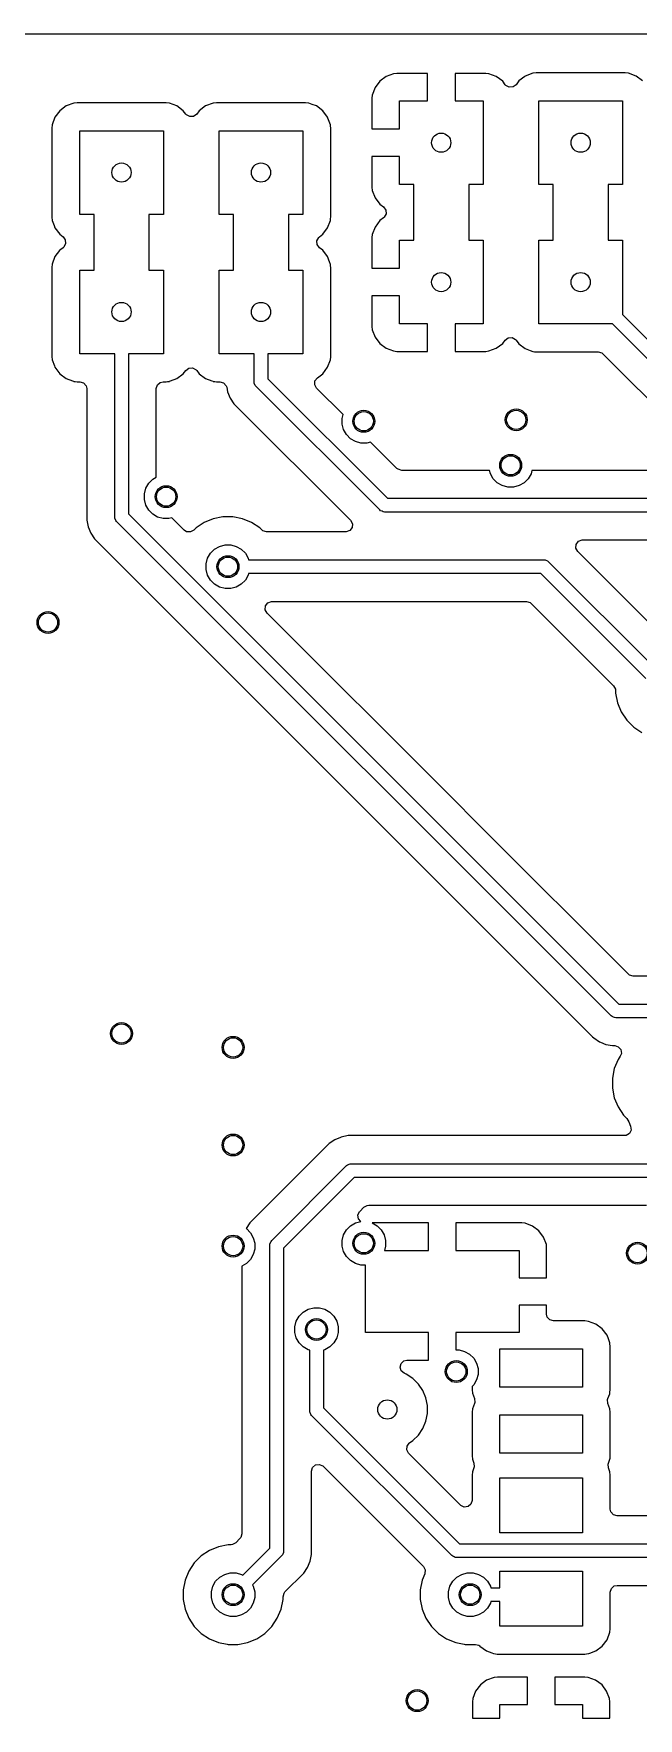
# Model space of a CAD drawing. Header units: inches. Extents: x -2.18 to 1.8, y 0.44 to 2.81.
# Drawn here: x -1.533 to -1.099, y 1.606 to 2.815 of the extents above; entities that cross this region are included whole.
import ezdxf

# ---------------------------------------------------------------- set-up
doc = ezdxf.new("R2010")
doc.units = ezdxf.units.IN
doc.header["$MEASUREMENT"] = 0
doc.layers.add('BLACK', color=250, linetype='CONTINUOUS')

msp = doc.modelspace()

# ---------------------------------------------------------------- linework, layer by layer
at = {"layer": 'BLACK', "linetype": 'CONTINUOUS'}
for p, q in [((-2.1747, 2.8146), (0.9998, 2.8146)), ((-1.2849, 2.7805), (-1.2882, 2.7759)), ((-1.2849, 2.7805), (-1.2849, 2.7805)), ((-1.2803, 2.7839), (-1.2849, 2.7805)), ((-1.275, 2.7859), (-1.2803, 2.7839)), ((-1.2803, 2.7839), (-1.2803, 2.7839)), ((-1.2727, 2.7861), (-1.275, 2.7859)), ((-1.275, 2.7859), (-1.275, 2.7859)), ((-1.2506, 2.7861), (-1.2727, 2.7861)), ((-1.2506, 2.7664), (-1.2506, 2.7861)), ((-1.2089, 2.7861), (-1.2309, 2.7861)), ((-1.2309, 2.7861), (-1.2309, 2.7664)), ((-1.2066, 2.7859), (-1.2089, 2.7861)), ((-1.2013, 2.7839), (-1.2066, 2.7859)), ((-1.2066, 2.7859), (-1.2066, 2.7859)), ((-1.1967, 2.7805), (-1.2013, 2.7839)), ((-1.2013, 2.7839), (-1.2013, 2.7839)), ((-1.1949, 2.778), (-1.1967, 2.7805)), ((-1.1851, 2.7807), (-1.1871, 2.778)), ((-1.1809, 2.7839), (-1.1851, 2.7807)), ((-1.1851, 2.7807), (-1.1851, 2.7807)), ((-1.1851, 2.7807), (-1.1851, 2.7807)), ((-1.1805, 2.7842), (-1.1809, 2.7839)), ((-1.1751, 2.7862), (-1.1805, 2.7842)), ((-1.1727, 2.7864), (-1.1751, 2.7862)), ((-1.1751, 2.7862), (-1.1751, 2.7862)), ((-1.1089, 2.7864), (-1.1727, 2.7864)), ((-1.1727, 2.7864), (-1.1727, 2.7864)), ((-1.1065, 2.7862), (-1.1089, 2.7864)), ((-1.1089, 2.7864), (-1.1089, 2.7864)), ((-1.1011, 2.7842), (-1.1065, 2.7862)), ((-1.0965, 2.7807), (-1.1011, 2.7842)), ((-1.2902, 2.7706), (-1.2905, 2.7683)), ((-1.2905, 2.7683), (-1.2905, 2.7463)), ((-1.2882, 2.7759), (-1.2902, 2.7706)), ((-1.2902, 2.7706), (-1.2902, 2.7706)), ((-1.2882, 2.7759), (-1.2882, 2.7759)), ((-1.1944, 2.7775), (-1.1949, 2.778)), ((-1.192, 2.7762), (-1.1944, 2.7775)), ((-1.1893, 2.7764), (-1.192, 2.7762)), ((-1.1871, 2.778), (-1.1893, 2.7764)), ((-1.5143, 2.7593), (-1.5178, 2.7547)), ((-1.5097, 2.7628), (-1.5143, 2.7593)), ((-1.5043, 2.7648), (-1.5097, 2.7628)), ((-1.5019, 2.765), (-1.5043, 2.7648)), ((-1.5043, 2.7648), (-1.5043, 2.7648)), ((-1.4381, 2.765), (-1.5019, 2.765)), ((-1.5019, 2.765), (-1.5019, 2.765)), ((-1.4357, 2.7648), (-1.4381, 2.765)), ((-1.4381, 2.765), (-1.4381, 2.765)), ((-1.4303, 2.7628), (-1.4357, 2.7648)), ((-1.4257, 2.7593), (-1.4303, 2.7628)), ((-1.4239, 2.7569), (-1.4257, 2.7593)), ((-1.4257, 2.7593), (-1.4257, 2.7593)), ((-1.4257, 2.7593), (-1.4257, 2.7593)), ((-1.4235, 2.7564), (-1.4239, 2.7569)), ((-1.421, 2.7551), (-1.4235, 2.7564)), ((-1.4183, 2.7553), (-1.421, 2.7551)), ((-1.4161, 2.7569), (-1.4183, 2.7553)), ((-1.4143, 2.7593), (-1.4161, 2.7569)), ((-1.4097, 2.7628), (-1.4143, 2.7593)), ((-1.4043, 2.7648), (-1.4097, 2.7628)), ((-1.4019, 2.765), (-1.4043, 2.7648)), ((-1.4043, 2.7648), (-1.4043, 2.7648)), ((-1.3381, 2.765), (-1.4019, 2.765)), ((-1.4019, 2.765), (-1.4019, 2.765)), ((-1.3357, 2.7648), (-1.3381, 2.765)), ((-1.3381, 2.765), (-1.3381, 2.765)), ((-1.3333, 2.7639), (-1.3357, 2.7648)), ((-1.3303, 2.7628), (-1.3333, 2.7639)), ((-1.3257, 2.7593), (-1.3303, 2.7628)), ((-1.3222, 2.7547), (-1.3257, 2.7593)), ((-1.2708, 2.7463), (-1.2708, 2.7664)), ((-1.2708, 2.7664), (-1.2506, 2.7664)), ((-1.2309, 2.7664), (-1.2108, 2.7664)), ((-1.2108, 2.7664), (-1.2108, 2.7064)), ((-1.1708, 2.7064), (-1.1708, 2.7664)), ((-1.1708, 2.7664), (-1.1108, 2.7664)), ((-1.1108, 2.7664), (-1.1108, 2.7064)), ((-1.5198, 2.7493), (-1.52, 2.7469)), ((-1.52, 2.7469), (-1.52, 2.6831)), ((-1.5178, 2.7547), (-1.5198, 2.7493)), ((-1.5198, 2.7493), (-1.5198, 2.7493)), ((-1.5, 2.685), (-1.5, 2.745)), ((-1.5, 2.745), (-1.44, 2.745)), ((-1.44, 2.745), (-1.44, 2.685)), ((-1.4, 2.685), (-1.4, 2.745)), ((-1.4, 2.745), (-1.34, 2.745)), ((-1.34, 2.745), (-1.34, 2.685)), ((-1.322, 2.7539), (-1.3222, 2.7547)), ((-1.3207, 2.7504), (-1.322, 2.7539)), ((-1.3202, 2.7493), (-1.3207, 2.7504)), ((-1.3201, 2.7484), (-1.3202, 2.7493)), ((-1.32, 2.7469), (-1.3201, 2.7484)), ((-1.32, 2.6831), (-1.32, 2.7469)), ((-1.32, 2.7469), (-1.32, 2.7469)), ((-1.2905, 2.7463), (-1.2708, 2.7463)), ((-1.2905, 2.7266), (-1.2905, 2.7045)), ((-1.2708, 2.7266), (-1.2905, 2.7266)), ((-1.2708, 2.7064), (-1.2708, 2.7266)), ((-1.2905, 2.7045), (-1.2902, 2.7022)), ((-1.2902, 2.7022), (-1.2902, 2.7022)), ((-1.2902, 2.7022), (-1.2882, 2.6969)), ((-1.2882, 2.6969), (-1.2882, 2.6969)), ((-1.2882, 2.6969), (-1.2849, 2.6924)), ((-1.2605, 2.7064), (-1.2708, 2.7064)), ((-1.2605, 2.6664), (-1.2605, 2.7064)), ((-1.2108, 2.7064), (-1.2211, 2.7064)), ((-1.2211, 2.7064), (-1.2211, 2.6664)), ((-1.1605, 2.7064), (-1.1708, 2.7064)), ((-1.1605, 2.6664), (-1.1605, 2.7064)), ((-1.1108, 2.7064), (-1.1211, 2.7064)), ((-1.1211, 2.7064), (-1.1211, 2.6664)), ((-1.52, 2.6831), (-1.5198, 2.6807)), ((-1.4897, 2.685), (-1.5, 2.685)), ((-1.4897, 2.645), (-1.4897, 2.685)), ((-1.44, 2.685), (-1.4503, 2.685)), ((-1.4503, 2.685), (-1.4503, 2.645)), ((-1.3897, 2.685), (-1.4, 2.685)), ((-1.3897, 2.645), (-1.3897, 2.685)), ((-1.34, 2.685), (-1.3503, 2.685)), ((-1.3503, 2.685), (-1.3503, 2.645)), ((-1.3201, 2.682), (-1.32, 2.6831)), ((-1.32, 2.6831), (-1.32, 2.6831)), ((-1.2849, 2.6924), (-1.2821, 2.6903)), ((-1.2821, 2.6825), (-1.2849, 2.6805)), ((-1.2821, 2.6903), (-1.2805, 2.6881)), ((-1.2816, 2.683), (-1.2821, 2.6825)), ((-1.2803, 2.6854), (-1.2816, 2.683)), ((-1.2805, 2.6881), (-1.2803, 2.6854)), ((-1.5198, 2.6807), (-1.5198, 2.6807)), ((-1.5198, 2.6807), (-1.5184, 2.6771)), ((-1.5184, 2.6771), (-1.5178, 2.6753)), ((-1.5178, 2.6753), (-1.5143, 2.6707)), ((-1.5143, 2.6707), (-1.5119, 2.6689)), ((-1.3281, 2.6689), (-1.3257, 2.6707)), ((-1.3257, 2.6707), (-1.3222, 2.6753)), ((-1.3222, 2.6753), (-1.3202, 2.6807)), ((-1.3202, 2.6807), (-1.3201, 2.682)), ((-1.2902, 2.6706), (-1.2905, 2.6683)), ((-1.2882, 2.6759), (-1.2902, 2.6706)), ((-1.2902, 2.6706), (-1.2902, 2.6706)), ((-1.2849, 2.6805), (-1.2882, 2.6759)), ((-1.2882, 2.6759), (-1.2882, 2.6759)), ((-1.5145, 2.659), (-1.5178, 2.6547)), ((-1.5143, 2.6593), (-1.5145, 2.659)), ((-1.5119, 2.6611), (-1.5143, 2.6593)), ((-1.5143, 2.6593), (-1.5143, 2.6593)), ((-1.5119, 2.6689), (-1.5103, 2.6667)), ((-1.5114, 2.6615), (-1.5119, 2.6611)), ((-1.5101, 2.664), (-1.5114, 2.6615)), ((-1.5103, 2.6667), (-1.5101, 2.664)), ((-1.3299, 2.666), (-1.3286, 2.6685)), ((-1.3297, 2.6633), (-1.3299, 2.666)), ((-1.3281, 2.6611), (-1.3297, 2.6633)), ((-1.3286, 2.6685), (-1.3281, 2.6689)), ((-1.3257, 2.6593), (-1.3281, 2.6611)), ((-1.3222, 2.6547), (-1.3257, 2.6593)), ((-1.3257, 2.6593), (-1.3257, 2.6593)), ((-1.2905, 2.6683), (-1.2905, 2.6463)), ((-1.2708, 2.6463), (-1.2708, 2.6664)), ((-1.2708, 2.6664), (-1.2605, 2.6664)), ((-1.2211, 2.6664), (-1.2108, 2.6664)), ((-1.2108, 2.6664), (-1.2108, 2.6064)), ((-1.1708, 2.6064), (-1.1708, 2.6664)), ((-1.1708, 2.6664), (-1.1605, 2.6664)), ((-1.1211, 2.6664), (-1.1108, 2.6664)), ((-1.1108, 2.6664), (-1.1108, 2.6131)), ((-1.5198, 2.6493), (-1.52, 2.6469)), ((-1.52, 2.6469), (-1.52, 2.5831)), ((-1.5178, 2.6547), (-1.5198, 2.6493)), ((-1.5198, 2.6493), (-1.5198, 2.6493)), ((-1.3219, 2.6537), (-1.3222, 2.6547)), ((-1.3204, 2.6496), (-1.3219, 2.6537)), ((-1.3202, 2.6493), (-1.3204, 2.6496)), ((-1.3201, 2.6481), (-1.3202, 2.6493)), ((-1.32, 2.6469), (-1.3201, 2.6481)), ((-1.32, 2.5831), (-1.32, 2.6469)), ((-1.32, 2.6469), (-1.32, 2.6469)), ((-1.2905, 2.6463), (-1.2708, 2.6463)), ((-1.5, 2.585), (-1.5, 2.645)), ((-1.5, 2.645), (-1.4897, 2.645)), ((-1.4503, 2.645), (-1.44, 2.645)), ((-1.44, 2.645), (-1.44, 2.585)), ((-1.4, 2.585), (-1.4, 2.645)), ((-1.4, 2.645), (-1.3897, 2.645)), ((-1.3503, 2.645), (-1.34, 2.645)), ((-1.34, 2.645), (-1.34, 2.585)), ((-1.2905, 2.6266), (-1.2905, 2.6045)), ((-1.2708, 2.6266), (-1.2905, 2.6266)), ((-1.2708, 2.6064), (-1.2708, 2.6266)), ((-1.1108, 2.6131), (-0.6447, 2.147)), ((-1.2905, 2.6045), (-1.2902, 2.6022)), ((-1.2902, 2.6022), (-1.2902, 2.6022)), ((-1.2902, 2.6022), (-1.2882, 2.5969)), ((-1.2506, 2.6064), (-1.2708, 2.6064)), ((-1.2506, 2.5867), (-1.2506, 2.6064)), ((-1.2108, 2.6064), (-1.2309, 2.6064)), ((-1.2309, 2.6064), (-1.2309, 2.5867)), ((-1.118, 2.6064), (-1.1708, 2.6064)), ((-0.6531, 2.1415), (-1.118, 2.6064)), ((-1.2882, 2.5969), (-1.2882, 2.5969)), ((-1.2882, 2.5969), (-1.2849, 2.5924)), ((-1.2849, 2.5924), (-1.2849, 2.5924)), ((-1.2849, 2.5924), (-1.2803, 2.589)), ((-1.2803, 2.589), (-1.2803, 2.589)), ((-1.2803, 2.589), (-1.275, 2.587)), ((-1.275, 2.587), (-1.275, 2.587)), ((-1.275, 2.587), (-1.2727, 2.5867)), ((-1.2727, 2.5867), (-1.2727, 2.5867)), ((-1.2727, 2.5867), (-1.2506, 2.5867)), ((-1.2309, 2.5867), (-1.2089, 2.5867)), ((-1.2089, 2.5867), (-1.2066, 2.587)), ((-1.2089, 2.5867), (-1.2089, 2.5867)), ((-1.2066, 2.587), (-1.2013, 2.589)), ((-1.2066, 2.587), (-1.2066, 2.587)), ((-1.2013, 2.589), (-1.1967, 2.5924)), ((-1.2013, 2.589), (-1.2013, 2.589)), ((-1.1967, 2.5924), (-1.1949, 2.5948)), ((-1.1967, 2.5924), (-1.1967, 2.5924)), ((-1.1949, 2.5948), (-1.1927, 2.5964)), ((-1.1927, 2.5964), (-1.19, 2.5966)), ((-1.19, 2.5966), (-1.1875, 2.5953)), ((-1.1875, 2.5953), (-1.1871, 2.5948)), ((-1.1871, 2.5948), (-1.1851, 2.5921)), ((-1.1851, 2.5921), (-1.1805, 2.5887)), ((-1.1805, 2.5887), (-1.177, 2.5874)), ((-1.177, 2.5874), (-1.1752, 2.5867)), ((-1.1752, 2.5867), (-1.1751, 2.5867)), ((-1.1751, 2.5867), (-1.174, 2.5865)), ((-1.174, 2.5865), (-1.1727, 2.5864)), ((-1.1727, 2.5864), (-1.1727, 2.5864)), ((-1.1727, 2.5864), (-1.1283, 2.5864)), ((-1.1283, 2.5864), (-1.1257, 2.5856)), ((-1.52, 2.5831), (-1.5198, 2.5807)), ((-1.5198, 2.5807), (-1.5198, 2.5807)), ((-1.5198, 2.5807), (-1.5181, 2.5763)), ((-1.5181, 2.5763), (-1.5178, 2.5753)), ((-1.5178, 2.5753), (-1.5143, 2.5707)), ((-1.4749, 2.585), (-1.5, 2.585)), ((-1.4749, 2.4682), (-1.4749, 2.585)), ((-1.44, 2.585), (-1.4651, 2.585)), ((-1.4651, 2.585), (-1.4651, 2.4702)), ((-1.4239, 2.5731), (-1.4217, 2.5747)), ((-1.4217, 2.5747), (-1.419, 2.5749)), ((-1.419, 2.5749), (-1.4165, 2.5736)), ((-1.3749, 2.585), (-1.4, 2.585)), ((-1.3749, 2.565), (-1.3749, 2.585)), ((-1.34, 2.585), (-1.3651, 2.585)), ((-1.3651, 2.585), (-1.3651, 2.567)), ((-1.3257, 2.5707), (-1.3222, 2.5753)), ((-1.3222, 2.5753), (-1.3202, 2.5807)), ((-1.3202, 2.5807), (-1.32, 2.5828)), ((-1.32, 2.5828), (-1.32, 2.5831)), ((-1.32, 2.5831), (-1.32, 2.5831)), ((-1.1257, 2.5856), (-1.1249, 2.585)), ((-1.1249, 2.585), (-1.0496, 2.5097)), ((-1.5143, 2.5707), (-1.5097, 2.5672)), ((-1.5097, 2.5672), (-1.5052, 2.5656)), ((-1.5052, 2.5656), (-1.5044, 2.5653)), ((-1.5044, 2.5653), (-1.5043, 2.5652)), ((-1.5043, 2.5652), (-1.5032, 2.5651)), ((-1.5032, 2.5651), (-1.5019, 2.565)), ((-1.5019, 2.565), (-1.5019, 2.565)), ((-1.5019, 2.565), (-1.4998, 2.565)), ((-1.4998, 2.565), (-1.4972, 2.5642)), ((-1.4972, 2.5642), (-1.4954, 2.5621)), ((-1.4954, 2.5621), (-1.4949, 2.5601)), ((-1.4451, 2.5601), (-1.4443, 2.5627)), ((-1.4443, 2.5627), (-1.4422, 2.5645)), ((-1.4422, 2.5645), (-1.4402, 2.565)), ((-1.4402, 2.565), (-1.4381, 2.565)), ((-1.4381, 2.565), (-1.437, 2.5651)), ((-1.4381, 2.565), (-1.4381, 2.565)), ((-1.437, 2.5651), (-1.4357, 2.5652)), ((-1.4357, 2.5652), (-1.4356, 2.5653)), ((-1.4356, 2.5653), (-1.4348, 2.5656)), ((-1.4348, 2.5656), (-1.4303, 2.5672)), ((-1.4303, 2.5672), (-1.4257, 2.5707)), ((-1.4257, 2.5707), (-1.4239, 2.5731)), ((-1.4165, 2.5736), (-1.4161, 2.5731)), ((-1.4161, 2.5731), (-1.4143, 2.5707)), ((-1.4143, 2.5707), (-1.4097, 2.5672)), ((-1.4097, 2.5672), (-1.4052, 2.5656)), ((-1.4052, 2.5656), (-1.4044, 2.5653)), ((-1.4044, 2.5653), (-1.4043, 2.5652)), ((-1.4043, 2.5652), (-1.4032, 2.5651)), ((-1.4032, 2.5651), (-1.4019, 2.565)), ((-1.4019, 2.565), (-1.4019, 2.565)), ((-1.4019, 2.565), (-1.3994, 2.565)), ((-1.3994, 2.565), (-1.3968, 2.5642)), ((-1.3968, 2.5642), (-1.395, 2.5621)), ((-1.395, 2.5621), (-1.3946, 2.5611)), ((-1.3748, 2.564), (-1.3749, 2.565)), ((-1.3741, 2.5623), (-1.3748, 2.564)), ((-1.3735, 2.5615), (-1.3741, 2.5623)), ((-1.3741, 2.5623), (-1.3741, 2.5623)), ((-1.3651, 2.567), (-1.2794, 2.4814)), ((-1.3315, 2.5628), (-1.3313, 2.5656)), ((-1.3301, 2.5604), (-1.3315, 2.5628)), ((-1.3313, 2.5656), (-1.3296, 2.5678)), ((-1.3296, 2.5678), (-1.3257, 2.5707)), ((-1.4949, 2.5601), (-1.4949, 2.4657)), ((-1.4451, 2.4965), (-1.4451, 2.5601)), ((-1.3946, 2.5611), (-1.394, 2.5577)), ((-1.394, 2.5577), (-1.394, 2.5577)), ((-1.394, 2.5577), (-1.3921, 2.5532)), ((-1.3921, 2.5532), (-1.3921, 2.5532)), ((-1.3921, 2.5532), (-1.3894, 2.5491)), ((-1.2849, 2.473), (-1.3735, 2.5615)), ((-1.3112, 2.5414), (-1.3301, 2.5604)), ((-1.3894, 2.5491), (-1.3894, 2.5491)), ((-1.3894, 2.5491), (-1.3058, 2.4656)), ((-1.3119, 2.5387), (-1.3112, 2.5414)), ((-1.3119, 2.5346), (-1.3119, 2.5387)), ((-1.3108, 2.5306), (-1.3119, 2.5346)), ((-1.3088, 2.527), (-1.3108, 2.5306)), ((-1.3059, 2.5241), (-1.3088, 2.527)), ((-1.3023, 2.5221), (-1.3059, 2.5241)), ((-1.2984, 2.521), (-1.3023, 2.5221)), ((-1.2942, 2.521), (-1.2984, 2.521)), ((-1.2915, 2.5217), (-1.2942, 2.521)), ((-1.2726, 2.5028), (-1.2915, 2.5217)), ((-1.2717, 2.5022), (-1.2726, 2.5028)), ((-1.2691, 2.5014), (-1.2717, 2.5022)), ((-1.2062, 2.5014), (-1.2691, 2.5014)), ((-1.2055, 2.499), (-1.2062, 2.5014)), ((-1.1758, 2.5014), (-1.1764, 2.499)), ((-1.0531, 2.5014), (-1.1758, 2.5014)), ((-1.4526, 2.4885), (-1.4505, 2.4921)), ((-1.4505, 2.4921), (-1.4476, 2.495)), ((-1.4476, 2.495), (-1.4451, 2.4965)), ((-1.2035, 2.4954), (-1.2055, 2.499)), ((-1.2006, 2.4925), (-1.2035, 2.4954)), ((-1.197, 2.4905), (-1.2006, 2.4925)), ((-1.193, 2.4894), (-1.197, 2.4905)), ((-1.1889, 2.4894), (-1.193, 2.4894)), ((-1.185, 2.4905), (-1.1889, 2.4894)), ((-1.1814, 2.4925), (-1.185, 2.4905)), ((-1.1785, 2.4954), (-1.1814, 2.4925)), ((-1.1764, 2.499), (-1.1785, 2.4954)), ((-1.4536, 2.4845), (-1.4526, 2.4885)), ((-1.4536, 2.4804), (-1.4536, 2.4845)), ((-1.4526, 2.4765), (-1.4536, 2.4804)), ((-1.2794, 2.4814), (-1.0487, 2.4814)), ((-1.4949, 2.4657), (-1.494, 2.4609)), ((-1.4748, 2.4672), (-1.4749, 2.4682)), ((-1.4741, 2.4654), (-1.4748, 2.4672)), ((-1.4735, 2.4647), (-1.4741, 2.4654)), ((-1.4741, 2.4654), (-1.4741, 2.4654)), ((-1.4651, 2.4702), (-1.1135, 2.1186)), ((-1.4505, 2.4729), (-1.4526, 2.4765)), ((-1.4476, 2.47), (-1.4505, 2.4729)), ((-1.4441, 2.4679), (-1.4476, 2.47)), ((-1.4401, 2.4669), (-1.4441, 2.4679)), ((-1.436, 2.4669), (-1.4401, 2.4669)), ((-1.434, 2.4674), (-1.436, 2.4669)), ((-1.425, 2.4585), (-1.434, 2.4674)), ((-1.4042, 2.4667), (-1.4107, 2.464)), ((-1.3973, 2.4681), (-1.4042, 2.4667)), ((-1.4042, 2.4667), (-1.4042, 2.4667)), ((-1.3902, 2.4681), (-1.3973, 2.4681)), ((-1.3973, 2.4681), (-1.3973, 2.4681)), ((-1.3833, 2.4667), (-1.3902, 2.4681)), ((-1.3902, 2.4681), (-1.3902, 2.4681)), ((-1.3768, 2.464), (-1.3833, 2.4667)), ((-1.3833, 2.4667), (-1.3833, 2.4667)), ((-1.3058, 2.4656), (-1.3045, 2.4631)), ((-1.2842, 2.4724), (-1.2849, 2.473)), ((-1.2832, 2.472), (-1.2842, 2.4724)), ((-1.2842, 2.4724), (-1.2842, 2.4724)), ((-1.2824, 2.4716), (-1.2832, 2.472)), ((-1.2815, 2.4715), (-1.2824, 2.4716)), ((-1.2824, 2.4716), (-1.2824, 2.4716)), ((-1.0508, 2.4715), (-1.2815, 2.4715)), ((-1.494, 2.4609), (-1.494, 2.4609)), ((-1.494, 2.4609), (-1.4921, 2.4564)), ((-1.4921, 2.4564), (-1.4921, 2.4564)), ((-1.4921, 2.4564), (-1.4894, 2.4523)), ((-1.119, 2.1102), (-1.4735, 2.4647)), ((-1.4233, 2.4574), (-1.425, 2.4585)), ((-1.4205, 2.4572), (-1.4233, 2.4574)), ((-1.4181, 2.4585), (-1.4205, 2.4572)), ((-1.4165, 2.4601), (-1.4181, 2.4585)), ((-1.4107, 2.464), (-1.4165, 2.4601)), ((-1.4165, 2.4601), (-1.4165, 2.4601)), ((-1.4107, 2.464), (-1.4107, 2.464)), ((-1.3709, 2.4601), (-1.3768, 2.464)), ((-1.3768, 2.464), (-1.3768, 2.464)), ((-1.3695, 2.4587), (-1.3709, 2.4601)), ((-1.3709, 2.4601), (-1.3709, 2.4601)), ((-1.3687, 2.458), (-1.3695, 2.4587)), ((-1.3661, 2.4572), (-1.3687, 2.458)), ((-1.3093, 2.4572), (-1.3661, 2.4572)), ((-1.3089, 2.4572), (-1.3093, 2.4572)), ((-1.3064, 2.4582), (-1.3089, 2.4572)), ((-1.3047, 2.4604), (-1.3064, 2.4582)), ((-1.3045, 2.4631), (-1.3047, 2.4604)), ((-1.4894, 2.4523), (-1.4894, 2.4523)), ((-1.4894, 2.4523), (-1.1349, 2.0978)), ((-1.4083, 2.4383), (-1.4062, 2.4419)), ((-1.4062, 2.4419), (-1.4033, 2.4448)), ((-1.4033, 2.4448), (-1.3998, 2.4468)), ((-1.3998, 2.4468), (-1.3958, 2.4479)), ((-1.3958, 2.4479), (-1.3917, 2.4479)), ((-1.3917, 2.4479), (-1.3877, 2.4468)), ((-1.3877, 2.4468), (-1.3842, 2.4448)), ((-1.3842, 2.4448), (-1.3812, 2.4419)), ((-1.3812, 2.4419), (-1.3792, 2.4383)), ((-1.1442, 2.4456), (-1.144, 2.4483)), ((-1.1429, 2.4432), (-1.1442, 2.4456)), ((-1.144, 2.4483), (-1.1424, 2.4505)), ((-1.0819, 2.3822), (-1.1429, 2.4432)), ((-1.1424, 2.4505), (-1.1398, 2.4515)), ((-1.1398, 2.4515), (-1.1395, 2.4515)), ((-1.1395, 2.4515), (-1.0611, 2.4515)), ((-1.4094, 2.4343), (-1.4083, 2.4383)), ((-1.4094, 2.4302), (-1.4094, 2.4343)), ((-1.4083, 2.4263), (-1.4094, 2.4302)), ((-1.3792, 2.4383), (-1.3789, 2.4372)), ((-1.3789, 2.4372), (-1.1673, 2.4372)), ((-1.1673, 2.4372), (-1.1663, 2.4371)), ((-1.1663, 2.4371), (-1.1663, 2.4371)), ((-1.1663, 2.4371), (-1.1658, 2.4369)), ((-1.1658, 2.4369), (-1.1645, 2.4364)), ((-1.1645, 2.4364), (-1.1645, 2.4364)), ((-1.1645, 2.4364), (-1.1638, 2.4358)), ((-1.1638, 2.4358), (-1.087, 2.359)), ((-1.4062, 2.4227), (-1.4083, 2.4263)), ((-1.4033, 2.4198), (-1.4062, 2.4227)), ((-1.3998, 2.4177), (-1.4033, 2.4198)), ((-1.3958, 2.4167), (-1.3998, 2.4177)), ((-1.3917, 2.4167), (-1.3958, 2.4167)), ((-1.3877, 2.4177), (-1.3917, 2.4167)), ((-1.3842, 2.4198), (-1.3877, 2.4177)), ((-1.3812, 2.4227), (-1.3842, 2.4198)), ((-1.3792, 2.4263), (-1.3812, 2.4227)), ((-1.3789, 2.4274), (-1.3792, 2.4263)), ((-1.1693, 2.4274), (-1.3789, 2.4274)), ((-1.094, 2.352), (-1.1693, 2.4274)), ((-1.3667, 2.4042), (-1.365, 2.4064)), ((-1.365, 2.4064), (-1.3625, 2.4073)), ((-1.3625, 2.4073), (-1.3621, 2.4073)), ((-1.3621, 2.4073), (-1.1796, 2.4073)), ((-1.1796, 2.4073), (-1.177, 2.4066)), ((-1.177, 2.4066), (-1.1762, 2.4059)), ((-1.1762, 2.4059), (-1.1172, 2.3469)), ((-1.3669, 2.4014), (-1.3667, 2.4042)), ((-1.3656, 2.399), (-1.3669, 2.4014)), ((-1.2358, 2.2693), (-1.3656, 2.399)), ((-1.1172, 2.3469), (-1.1159, 2.3445)), ((-1.1159, 2.3445), (-1.1158, 2.3435)), ((-1.1158, 2.3435), (-1.1158, 2.3415)), ((-1.1158, 2.3415), (-1.1144, 2.3346)), ((-1.1144, 2.3346), (-1.1144, 2.3346)), ((-1.1144, 2.3346), (-1.1117, 2.3281)), ((-1.1117, 2.3281), (-1.1117, 2.3281)), ((-1.1117, 2.3281), (-1.1078, 2.3222)), ((-1.1078, 2.3222), (-1.1078, 2.3222)), ((-1.1078, 2.3222), (-1.1028, 2.3172)), ((-1.1028, 2.3172), (-1.1028, 2.3172)), ((-1.1028, 2.3172), (-1.0969, 2.3133)), ((-1.2121, 2.2455), (-1.2358, 2.2693)), ((-1.1885, 2.2219), (-1.2121, 2.2455)), ((-1.1707, 2.2042), (-1.1885, 2.2219)), ((-1.1472, 2.1806), (-1.1707, 2.2042)), ((-1.1066, 2.1401), (-1.1472, 2.1806)), ((-1.1058, 2.1394), (-1.1066, 2.1401)), ((-1.1032, 2.1387), (-1.1058, 2.1394)), ((-1.0325, 2.1387), (-1.1032, 2.1387)), ((-1.1135, 2.1186), (-0.9202, 2.1186)), ((-1.1183, 2.1096), (-1.119, 2.1102)), ((-1.1172, 2.1092), (-1.1183, 2.1096)), ((-1.1183, 2.1096), (-1.1183, 2.1096)), ((-1.1165, 2.1089), (-1.1172, 2.1092)), ((-1.1155, 2.1088), (-1.1165, 2.1089)), ((-1.1165, 2.1089), (-1.1165, 2.1089)), ((-0.9222, 2.1088), (-1.1155, 2.1088)), ((-1.1349, 2.0978), (-1.1323, 2.0952)), ((-1.1323, 2.0952), (-1.1314, 2.0944)), ((-1.1314, 2.0944), (-1.1274, 2.0916)), ((-1.1274, 2.0916), (-1.1274, 2.0916)), ((-1.1274, 2.0916), (-1.1266, 2.0913)), ((-1.1266, 2.0913), (-1.1228, 2.0897)), ((-1.1228, 2.0897), (-1.118, 2.0888)), ((-1.118, 2.0888), (-1.118, 2.0888)), ((-1.118, 2.0888), (-1.118, 2.0888)), ((-1.118, 2.0888), (-1.1164, 2.0888)), ((-1.114, 2.0788), (-1.1167, 2.0723)), ((-1.1164, 2.0888), (-1.1138, 2.088)), ((-1.1124, 2.0812), (-1.114, 2.0788)), ((-1.114, 2.0788), (-1.114, 2.0788)), ((-1.1138, 2.088), (-1.112, 2.0859)), ((-1.1116, 2.0832), (-1.1124, 2.0812)), ((-1.112, 2.0859), (-1.1116, 2.0832)), ((-1.1167, 2.0723), (-1.118, 2.0654)), ((-1.1167, 2.0723), (-1.1167, 2.0723)), ((-1.118, 2.0654), (-1.118, 2.0583)), ((-1.118, 2.0583), (-1.1167, 2.0514)), ((-1.1167, 2.0514), (-1.1167, 2.0514)), ((-1.1167, 2.0514), (-1.114, 2.0449)), ((-1.114, 2.0449), (-1.114, 2.0449)), ((-1.114, 2.0449), (-1.11, 2.039)), ((-1.11, 2.039), (-1.11, 2.039)), ((-1.11, 2.039), (-1.1076, 2.0366)), ((-1.1076, 2.0366), (-1.1063, 2.0342)), ((-1.1063, 2.0342), (-1.1063, 2.0341)), ((-1.1063, 2.0341), (-1.1062, 2.034)), ((-1.1062, 2.034), (-1.1062, 2.034)), ((-1.1062, 2.034), (-1.105, 2.0309)), ((-1.105, 2.0309), (-1.1047, 2.0282)), ((-1.3211, 2.0186), (-1.366, 1.9736)), ((-1.317, 2.0213), (-1.3211, 2.0186)), ((-1.3211, 2.0186), (-1.3211, 2.0186)), ((-1.3131, 2.0229), (-1.317, 2.0213)), ((-1.317, 2.0213), (-1.317, 2.0213)), ((-1.3124, 2.0232), (-1.3131, 2.0229)), ((-1.3076, 2.0242), (-1.3124, 2.0232)), ((-1.3124, 2.0232), (-1.3124, 2.0232)), ((-1.1095, 2.0242), (-1.3076, 2.0242)), ((-1.1083, 2.0243), (-1.1095, 2.0242)), ((-1.1059, 2.0257), (-1.1083, 2.0243)), ((-1.1047, 2.0282), (-1.1059, 2.0257)), ((-1.3622, 1.9491), (-1.3086, 2.0027)), ((-1.3031, 1.9943), (-1.3538, 1.9436)), ((-1.3086, 2.0027), (-1.3079, 2.0033)), ((-1.3079, 2.0033), (-1.3061, 2.004)), ((-1.3061, 2.004), (-1.3052, 2.0041)), ((-1.3052, 2.0041), (-1.0777, 2.0041)), ((-1.0797, 1.9943), (-1.3031, 1.9943)), ((-1.366, 1.9736), (-1.3746, 1.965)), ((-1.3005, 1.9672), (-1.2994, 1.9697)), ((-1.2994, 1.9697), (-1.2992, 1.9699)), ((-1.2992, 1.9699), (-1.2963, 1.9728)), ((-1.2963, 1.9728), (-1.2939, 1.9742)), ((-1.2939, 1.9742), (-1.2928, 1.9743)), ((-1.2928, 1.9743), (-1.0935, 1.9743)), ((-1.3781, 1.9616), (-1.3807, 1.9577)), ((-1.3807, 1.9577), (-1.3804, 1.9575)), ((-1.3804, 1.9575), (-1.3775, 1.9546)), ((-1.3755, 1.9641), (-1.3781, 1.9616)), ((-1.3746, 1.965), (-1.3755, 1.9641)), ((-1.3088, 1.9566), (-1.3059, 1.9595)), ((-1.3059, 1.9595), (-1.3023, 1.9616)), ((-1.3023, 1.9616), (-1.2985, 1.9626)), ((-1.3002, 1.9645), (-1.3005, 1.9672)), ((-1.2985, 1.9626), (-1.3002, 1.9645)), ((-1.2903, 1.9616), (-1.2867, 1.9595)), ((-1.2498, 1.9616), (-1.2903, 1.9616)), ((-1.2903, 1.9616), (-1.2903, 1.9616)), ((-1.2867, 1.9595), (-1.2838, 1.9566)), ((-1.2498, 1.9419), (-1.2498, 1.9616)), ((-1.183, 1.9616), (-1.2302, 1.9616)), ((-1.2302, 1.9616), (-1.2302, 1.9419)), ((-1.1807, 1.9614), (-1.183, 1.9616)), ((-1.1754, 1.9594), (-1.1807, 1.9614)), ((-1.1807, 1.9614), (-1.1807, 1.9614)), ((-1.1708, 1.956), (-1.1754, 1.9594)), ((-1.1754, 1.9594), (-1.1754, 1.9594)), ((-1.3775, 1.9546), (-1.3755, 1.951)), ((-1.3755, 1.951), (-1.3744, 1.9471)), ((-1.3744, 1.9471), (-1.3744, 1.9429)), ((-1.3636, 1.9466), (-1.3628, 1.9484)), ((-1.3636, 1.9457), (-1.3636, 1.9466)), ((-1.3636, 1.7283), (-1.3636, 1.9457)), ((-1.3628, 1.9484), (-1.3622, 1.9491)), ((-1.3628, 1.9484), (-1.3628, 1.9484)), ((-1.3119, 1.9491), (-1.3108, 1.9531)), ((-1.3119, 1.945), (-1.3119, 1.9491)), ((-1.3108, 1.9531), (-1.3088, 1.9566)), ((-1.2838, 1.9566), (-1.2817, 1.9531)), ((-1.2817, 1.9531), (-1.2807, 1.9491)), ((-1.2807, 1.9491), (-1.2807, 1.945)), ((-1.1674, 1.9515), (-1.1708, 1.956)), ((-1.1708, 1.956), (-1.1708, 1.956)), ((-1.1654, 1.9462), (-1.1674, 1.9515)), ((-1.1674, 1.9515), (-1.1674, 1.9515)), ((-1.1652, 1.9438), (-1.1654, 1.9462)), ((-1.1654, 1.9462), (-1.1654, 1.9462)), ((-1.3775, 1.9354), (-1.3804, 1.9325)), ((-1.3755, 1.939), (-1.3775, 1.9354)), ((-1.3744, 1.9429), (-1.3755, 1.939)), ((-1.3538, 1.9436), (-1.3538, 1.7263)), ((-1.3108, 1.941), (-1.3119, 1.945)), ((-1.3088, 1.9375), (-1.3108, 1.941)), ((-1.3059, 1.9346), (-1.3088, 1.9375)), ((-1.3023, 1.9325), (-1.3059, 1.9346)), ((-1.2807, 1.945), (-1.2815, 1.9419)), ((-1.2815, 1.9419), (-1.2498, 1.9419)), ((-1.2302, 1.9419), (-1.1849, 1.9419)), ((-1.1849, 1.9419), (-1.1849, 1.9222)), ((-1.1652, 1.9222), (-1.1652, 1.9438)), ((-1.1652, 1.9438), (-1.1652, 1.9438)), ((-1.3804, 1.9325), (-1.3837, 1.9306)), ((-1.3837, 1.9306), (-1.3837, 1.7386)), ((-1.2984, 1.9314), (-1.3023, 1.9325)), ((-1.2951, 1.9314), (-1.2984, 1.9314)), ((-1.2951, 1.8829), (-1.2951, 1.9314)), ((-1.1849, 1.9222), (-1.1652, 1.9222)), ((-1.3427, 1.8948), (-1.3398, 1.8977)), ((-1.3398, 1.8977), (-1.3362, 1.8997)), ((-1.3362, 1.8997), (-1.3322, 1.9008)), ((-1.3322, 1.9008), (-1.3281, 1.9008)), ((-1.3281, 1.9008), (-1.3242, 1.8997)), ((-1.3242, 1.8997), (-1.3206, 1.8977)), ((-1.3206, 1.8977), (-1.3177, 1.8948)), ((-1.1652, 1.9026), (-1.1849, 1.9026)), ((-1.1849, 1.9026), (-1.1849, 1.8829)), ((-1.1652, 1.8962), (-1.1652, 1.9026)), ((-1.3458, 1.8872), (-1.3447, 1.8912)), ((-1.3458, 1.8831), (-1.3458, 1.8872)), ((-1.3447, 1.8912), (-1.3427, 1.8948)), ((-1.3177, 1.8948), (-1.3156, 1.8912)), ((-1.3156, 1.8912), (-1.3146, 1.8872)), ((-1.3146, 1.8872), (-1.3146, 1.8831)), ((-1.1648, 1.8941), (-1.1652, 1.8962)), ((-1.163, 1.8921), (-1.1648, 1.8941)), ((-1.1603, 1.8913), (-1.163, 1.8921)), ((-1.1377, 1.8913), (-1.1603, 1.8913)), ((-1.1353, 1.891), (-1.1377, 1.8913)), ((-1.1377, 1.8913), (-1.1377, 1.8913)), ((-1.1299, 1.889), (-1.1353, 1.891)), ((-1.1253, 1.8856), (-1.1299, 1.889)), ((-1.1219, 1.881), (-1.1253, 1.8856)), ((-1.3447, 1.8792), (-1.3458, 1.8831)), ((-1.3427, 1.8756), (-1.3447, 1.8792)), ((-1.3398, 1.8727), (-1.3427, 1.8756)), ((-1.3177, 1.8756), (-1.3206, 1.8727)), ((-1.3156, 1.8792), (-1.3177, 1.8756)), ((-1.3146, 1.8831), (-1.3156, 1.8792)), ((-1.2498, 1.8829), (-1.2951, 1.8829)), ((-1.2498, 1.8632), (-1.2498, 1.8829)), ((-1.1849, 1.8829), (-1.2302, 1.8829)), ((-1.2302, 1.8829), (-1.2302, 1.8706)), ((-1.1209, 1.8785), (-1.1219, 1.881)), ((-1.1202, 1.8764), (-1.1209, 1.8785)), ((-1.1198, 1.8756), (-1.1202, 1.8764)), ((-1.1198, 1.875), (-1.1198, 1.8756)), ((-1.1196, 1.8732), (-1.1198, 1.875)), ((-1.1196, 1.8418), (-1.1196, 1.8732)), ((-1.1196, 1.8732), (-1.1196, 1.8732)), ((-1.3362, 1.8706), (-1.3398, 1.8727)), ((-1.3351, 1.8703), (-1.3362, 1.8706)), ((-1.3351, 1.8271), (-1.3351, 1.8703)), ((-1.3242, 1.8706), (-1.3253, 1.8703)), ((-1.3253, 1.8703), (-1.3253, 1.8291)), ((-1.3206, 1.8727), (-1.3242, 1.8706)), ((-1.2703, 1.8581), (-1.2696, 1.8608)), ((-1.2696, 1.8608), (-1.2676, 1.8627)), ((-1.2676, 1.8627), (-1.2654, 1.8632)), ((-1.2654, 1.8632), (-1.2498, 1.8632)), ((-1.2302, 1.8706), (-1.2279, 1.8706)), ((-1.2279, 1.8706), (-1.224, 1.8695)), ((-1.224, 1.8695), (-1.2204, 1.8675)), ((-1.2204, 1.8675), (-1.2175, 1.8646)), ((-1.2175, 1.8646), (-1.2155, 1.861)), ((-1.2155, 1.861), (-1.2144, 1.8571)), ((-1.1987, 1.8437), (-1.1987, 1.8713)), ((-1.1987, 1.8713), (-1.1396, 1.8713)), ((-1.1396, 1.8713), (-1.1396, 1.8437)), ((-1.2695, 1.8555), (-1.2703, 1.8581)), ((-1.2673, 1.8538), (-1.2695, 1.8555)), ((-1.2658, 1.8532), (-1.2673, 1.8538)), ((-1.2611, 1.85), (-1.2658, 1.8532)), ((-1.2571, 1.846), (-1.2611, 1.85)), ((-1.2155, 1.849), (-1.2175, 1.8454)), ((-1.2144, 1.8529), (-1.2155, 1.849)), ((-1.2144, 1.8571), (-1.2144, 1.8529)), ((-1.254, 1.8413), (-1.2571, 1.846)), ((-1.2571, 1.846), (-1.2571, 1.846)), ((-1.2518, 1.8361), (-1.254, 1.8413)), ((-1.2175, 1.8454), (-1.2187, 1.8442)), ((-1.2187, 1.8442), (-1.2187, 1.8418)), ((-1.2187, 1.8418), (-1.2184, 1.8394)), ((-1.2184, 1.8394), (-1.2184, 1.8394)), ((-1.2184, 1.8394), (-1.217, 1.8356)), ((-1.1396, 1.8437), (-1.1987, 1.8437)), ((-1.1213, 1.8356), (-1.12, 1.839)), ((-1.12, 1.839), (-1.1198, 1.8394)), ((-1.1198, 1.8402), (-1.1196, 1.8418)), ((-1.1198, 1.8394), (-1.1198, 1.8402)), ((-1.1196, 1.8418), (-1.1196, 1.8418)), ((-1.335, 1.8261), (-1.3351, 1.8271)), ((-1.3343, 1.8243), (-1.335, 1.8261)), ((-1.3253, 1.8291), (-1.2277, 1.7315)), ((-1.2507, 1.8306), (-1.2518, 1.8361)), ((-1.2518, 1.8194), (-1.2507, 1.8249)), ((-1.2507, 1.8249), (-1.2507, 1.8306)), ((-1.2184, 1.8283), (-1.2187, 1.8259)), ((-1.2187, 1.8259), (-1.2187, 1.7945)), ((-1.217, 1.8322), (-1.2184, 1.8283)), ((-1.2184, 1.8283), (-1.2184, 1.8283)), ((-1.217, 1.8356), (-1.2168, 1.8328)), ((-1.2168, 1.8328), (-1.217, 1.8322)), ((-1.1215, 1.8349), (-1.1213, 1.8356)), ((-1.1213, 1.8322), (-1.1215, 1.8349)), ((-1.1198, 1.8283), (-1.1213, 1.8322)), ((-1.1196, 1.8259), (-1.1198, 1.8283)), ((-1.1196, 1.7945), (-1.1196, 1.8259)), ((-1.1196, 1.8259), (-1.1196, 1.8259)), ((-1.3337, 1.8236), (-1.3343, 1.8243)), ((-1.3343, 1.8243), (-1.3343, 1.8243)), ((-1.2332, 1.7231), (-1.3337, 1.8236)), ((-1.2571, 1.8095), (-1.254, 1.8142)), ((-1.254, 1.8142), (-1.2518, 1.8194)), ((-1.1987, 1.7965), (-1.1987, 1.824)), ((-1.1987, 1.824), (-1.1396, 1.824)), ((-1.1396, 1.824), (-1.1396, 1.7965)), ((-1.2655, 1.7988), (-1.2653, 1.8015)), ((-1.2653, 1.8015), (-1.2637, 1.8037)), ((-1.2637, 1.8037), (-1.2635, 1.8039)), ((-1.2635, 1.8039), (-1.2611, 1.8055)), ((-1.2611, 1.8055), (-1.2571, 1.8095)), ((-1.3309, 1.7881), (-1.3282, 1.7884)), ((-1.3282, 1.7884), (-1.3257, 1.7873)), ((-1.2642, 1.7964), (-1.2655, 1.7988)), ((-1.227, 1.7592), (-1.2642, 1.7964)), ((-1.2187, 1.7945), (-1.2184, 1.7922)), ((-1.2184, 1.7922), (-1.2174, 1.7893)), ((-1.2174, 1.7893), (-1.2172, 1.7866)), ((-1.1396, 1.7965), (-1.1987, 1.7965)), ((-1.1211, 1.7886), (-1.1209, 1.7893)), ((-1.1209, 1.7859), (-1.1211, 1.7886)), ((-1.1209, 1.7893), (-1.1198, 1.7922)), ((-1.1198, 1.7922), (-1.1197, 1.793)), ((-1.1197, 1.793), (-1.1196, 1.7945)), ((-1.1196, 1.7945), (-1.1196, 1.7945)), ((-1.3338, 1.7836), (-1.333, 1.7863)), ((-1.3338, 1.7287), (-1.3338, 1.7836)), ((-1.333, 1.7863), (-1.3309, 1.7881)), ((-1.3257, 1.7873), (-1.3255, 1.7871)), ((-1.3255, 1.7871), (-1.2536, 1.7152)), ((-1.2184, 1.783), (-1.2187, 1.7807)), ((-1.2187, 1.7807), (-1.2187, 1.7626)), ((-1.2174, 1.7859), (-1.2184, 1.783)), ((-1.2172, 1.7866), (-1.2174, 1.7859)), ((-1.1987, 1.7394), (-1.1987, 1.7787)), ((-1.1987, 1.7787), (-1.1396, 1.7787)), ((-1.1396, 1.7787), (-1.1396, 1.7394)), ((-1.1198, 1.783), (-1.1209, 1.7859)), ((-1.1196, 1.7807), (-1.1198, 1.783)), ((-1.1198, 1.783), (-1.1198, 1.783)), ((-1.1196, 1.7564), (-1.1196, 1.7807)), ((-1.1196, 1.7807), (-1.1196, 1.7807)), ((-1.2268, 1.7589), (-1.227, 1.7592)), ((-1.2243, 1.7578), (-1.2268, 1.7589)), ((-1.2215, 1.7582), (-1.2243, 1.7578)), ((-1.2195, 1.76), (-1.2215, 1.7582)), ((-1.2187, 1.7626), (-1.2195, 1.76)), ((-1.1191, 1.7544), (-1.1196, 1.7564)), ((-1.1173, 1.7523), (-1.1191, 1.7544)), ((-1.1147, 1.7515), (-1.1173, 1.7523)), ((-1.0618, 1.7515), (-1.1147, 1.7515)), ((-1.4004, 1.7294), (-1.4069, 1.7267)), ((-1.3935, 1.7308), (-1.4004, 1.7294)), ((-1.4004, 1.7294), (-1.4004, 1.7294)), ((-1.3915, 1.7308), (-1.3935, 1.7308)), ((-1.3905, 1.7309), (-1.3915, 1.7308)), ((-1.3881, 1.7322), (-1.3905, 1.7309)), ((-1.3851, 1.7352), (-1.3881, 1.7322)), ((-1.3844, 1.736), (-1.3851, 1.7352)), ((-1.3837, 1.7386), (-1.3844, 1.736)), ((-1.383, 1.709), (-1.3636, 1.7283)), ((-1.3338, 1.7238), (-1.3338, 1.7287)), ((-1.2277, 1.7315), (-0.9773, 1.7315)), ((-1.1396, 1.7394), (-1.1987, 1.7394)), ((-1.4178, 1.7178), (-1.4217, 1.7119)), ((-1.4128, 1.7228), (-1.4178, 1.7178)), ((-1.4178, 1.7178), (-1.4178, 1.7178)), ((-1.4069, 1.7267), (-1.4128, 1.7228)), ((-1.4128, 1.7228), (-1.4128, 1.7228)), ((-1.4069, 1.7267), (-1.4069, 1.7267)), ((-1.3552, 1.7228), (-1.376, 1.702)), ((-1.3546, 1.7235), (-1.3552, 1.7228)), ((-1.3539, 1.7253), (-1.3546, 1.7235)), ((-1.3546, 1.7235), (-1.3546, 1.7235)), ((-1.3538, 1.7263), (-1.3539, 1.7253)), ((-1.3366, 1.7145), (-1.3347, 1.719)), ((-1.3347, 1.719), (-1.3338, 1.7238)), ((-1.2324, 1.7225), (-1.2332, 1.7231)), ((-1.2315, 1.7221), (-1.2324, 1.7225)), ((-1.2324, 1.7225), (-1.2324, 1.7225)), ((-1.2307, 1.7217), (-1.2315, 1.7221)), ((-1.2297, 1.7217), (-1.2307, 1.7217)), ((-1.2307, 1.7217), (-1.2307, 1.7217)), ((-0.9764, 1.7217), (-1.2297, 1.7217)), ((-1.4244, 1.7054), (-1.4258, 1.6985)), ((-1.4217, 1.7119), (-1.4244, 1.7054)), ((-1.4244, 1.7054), (-1.4244, 1.7054)), ((-1.4217, 1.7119), (-1.4217, 1.7119)), ((-1.4045, 1.701), (-1.4025, 1.7046)), ((-1.4025, 1.7046), (-1.3996, 1.7075)), ((-1.3996, 1.7075), (-1.396, 1.7095)), ((-1.396, 1.7095), (-1.3921, 1.7106)), ((-1.3921, 1.7106), (-1.3879, 1.7106)), ((-1.3879, 1.7106), (-1.384, 1.7095)), ((-1.384, 1.7095), (-1.383, 1.709)), ((-1.3528, 1.6969), (-1.3394, 1.7104)), ((-1.3394, 1.7104), (-1.3366, 1.7145)), ((-1.3394, 1.7104), (-1.3394, 1.7104)), ((-1.2544, 1.7054), (-1.2558, 1.6985)), ((-1.2525, 1.7099), (-1.2544, 1.7054)), ((-1.2544, 1.7054), (-1.2544, 1.7054)), ((-1.2536, 1.7152), (-1.2523, 1.7128)), ((-1.2523, 1.7128), (-1.2525, 1.7101)), ((-1.2525, 1.7101), (-1.2525, 1.7099)), ((-1.2345, 1.701), (-1.2325, 1.7046)), ((-1.2325, 1.7046), (-1.2296, 1.7075)), ((-1.2296, 1.7075), (-1.226, 1.7095)), ((-1.226, 1.7095), (-1.2221, 1.7106)), ((-1.2221, 1.7106), (-1.2179, 1.7106)), ((-1.2179, 1.7106), (-1.214, 1.7095)), ((-1.214, 1.7095), (-1.2104, 1.7075)), ((-1.2104, 1.7075), (-1.2075, 1.7046)), ((-1.2075, 1.7046), (-1.2055, 1.701)), ((-1.1987, 1.6999), (-1.1987, 1.7118)), ((-1.1987, 1.7118), (-1.1396, 1.7118)), ((-1.1396, 1.7118), (-1.1396, 1.6724)), ((-1.4258, 1.6985), (-1.4258, 1.6915)), ((-1.4056, 1.6971), (-1.4045, 1.701)), ((-1.4056, 1.6929), (-1.4056, 1.6971)), ((-1.4045, 1.689), (-1.4056, 1.6929)), ((-1.376, 1.702), (-1.3755, 1.701)), ((-1.3755, 1.701), (-1.3744, 1.6971)), ((-1.3744, 1.6929), (-1.3755, 1.689)), ((-1.3744, 1.6971), (-1.3744, 1.6929)), ((-1.3542, 1.6935), (-1.3535, 1.6961)), ((-1.3542, 1.6915), (-1.3542, 1.6935)), ((-1.3535, 1.6961), (-1.3528, 1.6969)), ((-1.2558, 1.6985), (-1.2558, 1.6915)), ((-1.2356, 1.6971), (-1.2345, 1.701)), ((-1.2356, 1.6929), (-1.2356, 1.6971)), ((-1.2345, 1.689), (-1.2356, 1.6929)), ((-1.2055, 1.701), (-1.2052, 1.6999)), ((-1.2052, 1.6999), (-1.1987, 1.6999)), ((-1.1196, 1.6968), (-1.1188, 1.6994)), ((-1.1196, 1.6705), (-1.1196, 1.6968)), ((-1.1188, 1.6994), (-1.1167, 1.7012)), ((-1.1167, 1.7012), (-1.1147, 1.7016)), ((-1.1147, 1.7016), (-0.9882, 1.7016)), ((-1.4258, 1.6915), (-1.4244, 1.6846)), ((-1.4244, 1.6846), (-1.4244, 1.6846)), ((-1.4244, 1.6846), (-1.4217, 1.6781)), ((-1.4025, 1.6854), (-1.4045, 1.689)), ((-1.3996, 1.6825), (-1.4025, 1.6854)), ((-1.396, 1.6805), (-1.3996, 1.6825)), ((-1.3921, 1.6794), (-1.396, 1.6805)), ((-1.384, 1.6805), (-1.3879, 1.6794)), ((-1.3804, 1.6825), (-1.384, 1.6805)), ((-1.3775, 1.6854), (-1.3804, 1.6825)), ((-1.3755, 1.689), (-1.3775, 1.6854)), ((-1.3583, 1.6781), (-1.3556, 1.6846)), ((-1.3556, 1.6846), (-1.3542, 1.6915)), ((-1.2558, 1.6915), (-1.2544, 1.6846)), ((-1.2544, 1.6846), (-1.2544, 1.6846)), ((-1.2544, 1.6846), (-1.2517, 1.6781)), ((-1.2325, 1.6854), (-1.2345, 1.689)), ((-1.2296, 1.6825), (-1.2325, 1.6854)), ((-1.226, 1.6805), (-1.2296, 1.6825)), ((-1.2221, 1.6794), (-1.226, 1.6805)), ((-1.214, 1.6805), (-1.2179, 1.6794)), ((-1.2104, 1.6825), (-1.214, 1.6805)), ((-1.2075, 1.6854), (-1.2104, 1.6825)), ((-1.2055, 1.689), (-1.2075, 1.6854)), ((-1.2052, 1.6901), (-1.2055, 1.689)), ((-1.1987, 1.6901), (-1.2052, 1.6901)), ((-1.1987, 1.6724), (-1.1987, 1.6901)), ((-1.4217, 1.6781), (-1.4217, 1.6781)), ((-1.4217, 1.6781), (-1.4178, 1.6722)), ((-1.4178, 1.6722), (-1.4178, 1.6722)), ((-1.4178, 1.6722), (-1.4128, 1.6672)), ((-1.3879, 1.6794), (-1.3921, 1.6794)), ((-1.3672, 1.6672), (-1.3622, 1.6722)), ((-1.3622, 1.6722), (-1.3583, 1.6781)), ((-1.2517, 1.6781), (-1.2517, 1.6781)), ((-1.2517, 1.6781), (-1.2478, 1.6722)), ((-1.2478, 1.6722), (-1.2478, 1.6722)), ((-1.2478, 1.6722), (-1.2428, 1.6672)), ((-1.2179, 1.6794), (-1.2221, 1.6794)), ((-1.1396, 1.6724), (-1.1987, 1.6724)), ((-1.1219, 1.6627), (-1.1198, 1.6681)), ((-1.1198, 1.6681), (-1.1196, 1.6705)), ((-1.1196, 1.6705), (-1.1196, 1.6705)), ((-1.1196, 1.6705), (-1.1196, 1.6705)), ((-1.4128, 1.6672), (-1.4128, 1.6672)), ((-1.4128, 1.6672), (-1.4069, 1.6633)), ((-1.4069, 1.6633), (-1.4069, 1.6633)), ((-1.4069, 1.6633), (-1.4069, 1.6633)), ((-1.4069, 1.6633), (-1.4004, 1.6606)), ((-1.4004, 1.6606), (-1.3943, 1.6594)), ((-1.3943, 1.6594), (-1.3935, 1.6592)), ((-1.3935, 1.6592), (-1.3935, 1.6592)), ((-1.3935, 1.6592), (-1.3935, 1.6592)), ((-1.3935, 1.6592), (-1.3865, 1.6592)), ((-1.3865, 1.6592), (-1.3796, 1.6606)), ((-1.3865, 1.6592), (-1.3865, 1.6592)), ((-1.3796, 1.6606), (-1.3731, 1.6633)), ((-1.3731, 1.6633), (-1.3672, 1.6672)), ((-1.2428, 1.6672), (-1.2428, 1.6672)), ((-1.2428, 1.6672), (-1.2369, 1.6633)), ((-1.2369, 1.6633), (-1.2369, 1.6633)), ((-1.2369, 1.6633), (-1.2369, 1.6633)), ((-1.2369, 1.6633), (-1.2304, 1.6606)), ((-1.2304, 1.6606), (-1.2243, 1.6594)), ((-1.2243, 1.6594), (-1.2235, 1.6592)), ((-1.2235, 1.6592), (-1.2235, 1.6592)), ((-1.2235, 1.6592), (-1.2162, 1.6592)), ((-1.2162, 1.6592), (-1.2162, 1.6592)), ((-1.2162, 1.6592), (-1.2138, 1.6587)), ((-1.2138, 1.6587), (-1.2131, 1.6583)), ((-1.2131, 1.6583), (-1.213, 1.6581)), ((-1.213, 1.6581), (-1.213, 1.6581)), ((-1.213, 1.6581), (-1.2084, 1.6547)), ((-1.1299, 1.6547), (-1.1253, 1.6581)), ((-1.1253, 1.6581), (-1.1219, 1.6627)), ((-1.2084, 1.6547), (-1.2046, 1.6533)), ((-1.2046, 1.6533), (-1.2032, 1.6528)), ((-1.2032, 1.6528), (-1.203, 1.6527)), ((-1.203, 1.6527), (-1.2019, 1.6526)), ((-1.2019, 1.6526), (-1.2006, 1.6524)), ((-1.2006, 1.6524), (-1.2006, 1.6524)), ((-1.2006, 1.6524), (-1.1377, 1.6524)), ((-1.1377, 1.6524), (-1.1366, 1.6525)), ((-1.1377, 1.6524), (-1.1377, 1.6524)), ((-1.1366, 1.6525), (-1.1353, 1.6527)), ((-1.1353, 1.6527), (-1.135, 1.6528)), ((-1.135, 1.6528), (-1.1342, 1.6531)), ((-1.1342, 1.6531), (-1.1299, 1.6547)), ((-1.2082, 1.6336), (-1.2127, 1.6302)), ((-1.2029, 1.6356), (-1.2082, 1.6336)), ((-1.2082, 1.6336), (-1.2082, 1.6336)), ((-1.2005, 1.6358), (-1.2029, 1.6356)), ((-1.2029, 1.6356), (-1.2029, 1.6356)), ((-1.179, 1.6358), (-1.2005, 1.6358)), ((-1.179, 1.6161), (-1.179, 1.6358)), ((-1.1377, 1.6358), (-1.1593, 1.6358)), ((-1.1593, 1.6358), (-1.1593, 1.6161)), ((-1.1354, 1.6356), (-1.1377, 1.6358)), ((-1.1301, 1.6336), (-1.1354, 1.6356)), ((-1.1354, 1.6356), (-1.1354, 1.6356)), ((-1.1255, 1.6302), (-1.1301, 1.6336)), ((-1.1301, 1.6336), (-1.1301, 1.6336)), ((-1.2181, 1.6204), (-1.2183, 1.618)), ((-1.2161, 1.6257), (-1.2181, 1.6204)), ((-1.2181, 1.6204), (-1.2181, 1.6204)), ((-1.2127, 1.6302), (-1.2161, 1.6257)), ((-1.2161, 1.6257), (-1.2161, 1.6257)), ((-1.2127, 1.6302), (-1.2127, 1.6302)), ((-1.1222, 1.6257), (-1.1255, 1.6302)), ((-1.1255, 1.6302), (-1.1255, 1.6302)), ((-1.1202, 1.6204), (-1.1222, 1.6257)), ((-1.1222, 1.6257), (-1.1222, 1.6257)), ((-1.1199, 1.618), (-1.1202, 1.6204)), ((-1.1202, 1.6204), (-1.1202, 1.6204)), ((-1.2183, 1.618), (-1.2183, 1.6063)), ((-1.1987, 1.6063), (-1.1987, 1.6161)), ((-1.1987, 1.6161), (-1.179, 1.6161)), ((-1.1593, 1.6161), (-1.1396, 1.6161)), ((-1.1396, 1.6161), (-1.1396, 1.6063)), ((-1.1199, 1.6063), (-1.1199, 1.618)), ((-1.1199, 1.618), (-1.1199, 1.618)), ((-1.2183, 1.6063), (-1.1987, 1.6063)), ((-1.1396, 1.6063), (-1.1199, 1.6063))]:
    msp.add_line(p, q, dxfattribs=at)
at = {"layer": 'BLACK'}
for centre, radius in [((-1.2408, 2.7364), 0.00689), ((-1.1408, 2.7364), 0.00689), ((-1.47, 2.715), 0.00689), ((-1.37, 2.715), 0.00689), ((-1.2408, 2.6364), 0.00689), ((-1.1408, 2.6364), 0.00689), ((-1.47, 2.615), 0.00689), ((-1.37, 2.615), 0.00689), ((-1.2963, 2.5366), 0.00787), ((-1.187, 2.5376), 0.00787), ((-1.191, 2.505), 0.00787), ((-1.438, 2.4825), 0.00787), ((-1.3937, 2.4323), 0.00787), ((-1.5227, 2.3923), 0.00787), ((-1.47, 2.0975), 0.00787), ((-1.39, 2.0875), 0.00787), ((-1.39, 2.0175), 0.00787), ((-1.39, 1.945), 0.00787), ((-1.2963, 1.947), 0.00787), ((-1.1, 1.9399), 0.00787), ((-1.3302, 1.8852), 0.00787), ((-1.23, 1.855), 0.00787), ((-1.2794, 1.8278), 0.00689), ((-1.2794, 1.8278), 0.00689), ((-1.39, 1.695), 0.00787), ((-1.22, 1.695), 0.00787), ((-1.258, 1.619), 0.00787)]:
    msp.add_circle(centre, radius, dxfattribs=at)
at = {"layer": 'WHITE'}
for centre in [(-1.2408, 2.7364), (-1.1408, 2.7364), (-1.47, 2.715), (-1.37, 2.715), (-1.2408, 2.6364), (-1.1408, 2.6364), (-1.47, 2.615), (-1.37, 2.615), (-1.2963, 2.5366), (-1.187, 2.5376), (-1.191, 2.505), (-1.438, 2.4825), (-1.3937, 2.4323), (-1.5227, 2.3923), (-1.47, 2.0975), (-1.39, 2.0875), (-1.39, 2.0175), (-1.39, 1.945), (-1.2963, 1.947), (-1.1, 1.9399), (-1.3302, 1.8852), (-1.23, 1.855), (-1.39, 1.695), (-1.22, 1.695), (-1.258, 1.619)]:
    msp.add_circle(centre, 0.00689, dxfattribs=at)

doc.saveas('drawing.dxf')
